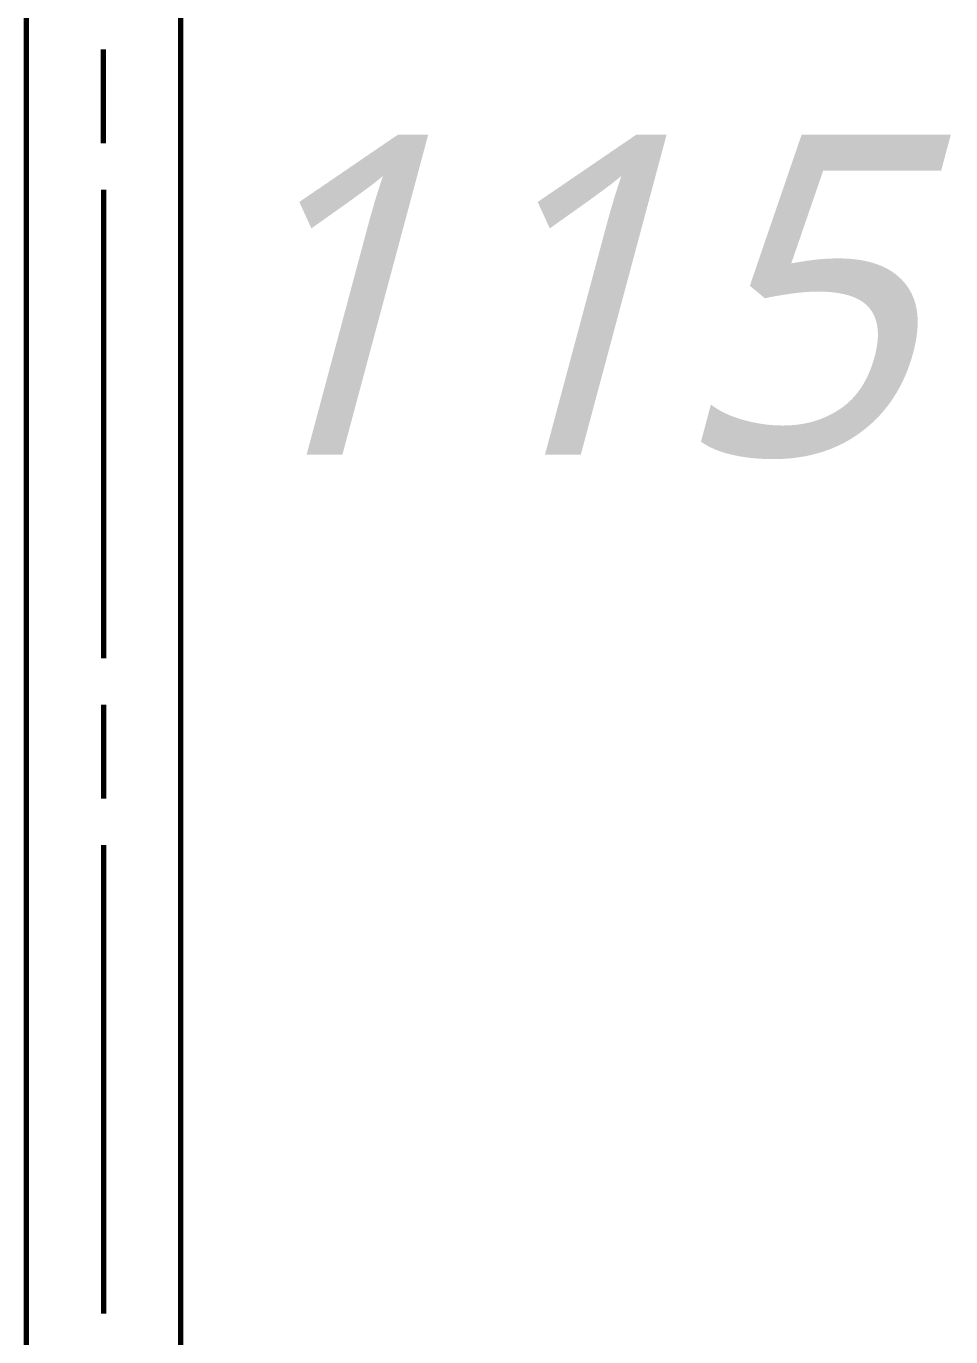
# Model space of a CAD drawing. Header units: millimetres. Extents: x 0 to 174, y 0 to 33.
# Drawn here: x 31.235 to 32.012, y 4.779 to 5.882 of the extents above; entities that cross this region are included whole.
import ezdxf

# ---------------------------------------------------------------- set-up
doc = ezdxf.new("R2010")
doc.units = ezdxf.units.MM
doc.layers.add('PDF_Geomertry', color=7, linetype='Continuous', true_color=0x405f80)
doc.layers.add('PDF_Text', color=7, linetype='Continuous')
doc.styles.add('PDF Lucida Handwriting Italic', font='')
doc.styles.get('PDF Lucida Handwriting Italic').set_extended_font_data('Lucida Handwriting', italic=True)

msp = doc.modelspace()

# ---------------------------------------------------------------- linework, layer by layer
at = {"layer": 'PDF_Geomertry', "lineweight": 70}
for points in [[(31.2346, 6.7637), (31.2346, 4.694)], [(31.3646, 4.694), (31.3646, 6.7637)]]:
    msp.add_lwpolyline(points, dxfattribs=at)
at = {"layer": 'PDF_Geomertry', "color": 3, "lineweight": 70}
for points in [[(31.2996, 5.7833), (31.2996, 5.8621)], [(31.2996, 5.744), (31.2996, 5.3503)], [(31.2996, 5.3108), (31.2996, 5.2321)], [(31.2996, 5.1928), (31.2996, 4.799)]]:
    msp.add_lwpolyline(points, dxfattribs=at)
at = {"layer": 'PDF_Geomertry', "color": 18, "lineweight": 35, "true_color": 0x260000}
for points in [[(31.2996, 5.7833), (31.2996, 5.8621)], [(31.2996, 5.744), (31.2996, 5.3503)], [(31.2996, 5.3108), (31.2996, 5.2321)], [(31.2996, 5.1928), (31.2996, 4.799)]]:
    msp.add_lwpolyline(points, dxfattribs=at)

# ---------------------------------------------------------------- texts
at = {"layer": 'PDF_Text', "insert": (31.3761, 5.5176), "char_height": 0.26906, "attachment_point": 7, "style": 'PDF Lucida Handwriting Italic'}
msp.add_mtext('115', dxfattribs=at)

doc.saveas('drawing.dxf')
